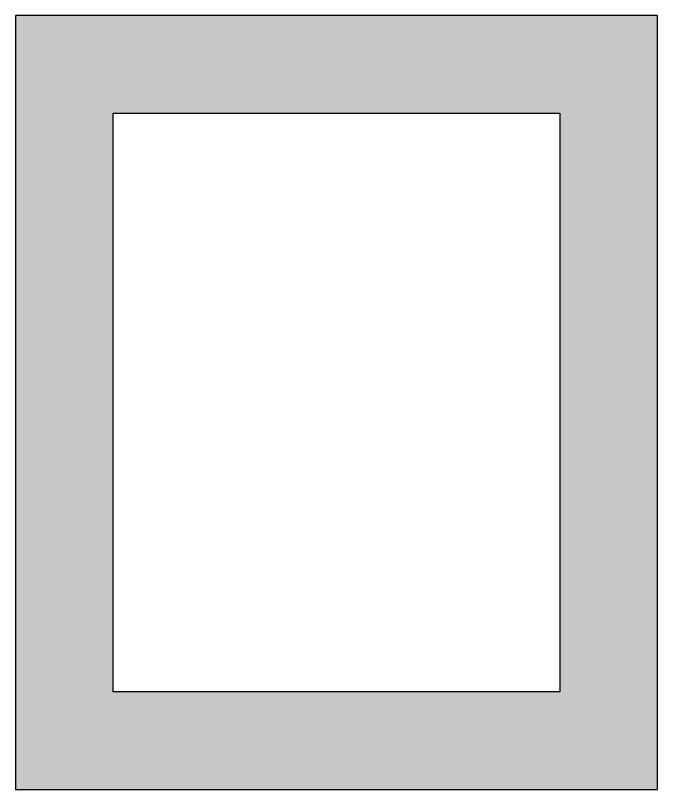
# Model space of a CAD drawing. Header units: millimetres. Extents: x 155927 to 295199, y -4084 to 97293.
# Drawn here: x 187571 to 188031, y 26353 to 26908 of the extents above; entities that cross this region are included whole.
import ezdxf

# ---------------------------------------------------------------- set-up
doc = ezdxf.new("R2010")
doc.units = ezdxf.units.MM
doc.header["$MEASUREMENT"] = 0
doc.layers.add('A-WALL-PATT', color=7, linetype='CONTINUOUS', lineweight=9)
doc.layers.add('I-WALL', color=7, linetype='CONTINUOUS', lineweight=9)

msp = doc.modelspace()

# ---------------------------------------------------------------- hatches: boundary and pattern name
at = {"layer": 'A-WALL-PATT'}
for points in [[(187961.08, 26837.61), (188031.08, 26837.61), (188031.08, 26907.61), (187570.58, 26907.61), (187570.58, 26837.61), (187753.87, 26837.61)], [(187640.58, 26352.56), (187640.58, 26837.61), (187570.58, 26837.61), (187570.58, 26352.56)], [(188031.08, 26422.56), (188031.08, 26837.61), (187961.08, 26837.61), (187961.08, 26422.56)], [(187640.58, 26352.56), (188031.08, 26352.56), (188031.08, 26422.56), (187640.58, 26422.56)]]:
    msp.add_hatch(color=256, dxfattribs=at).paths.add_polyline_path(points, flags=0)

# ---------------------------------------------------------------- linework, layer by layer
at = {"layer": 'I-WALL', "lineweight": 30}
for p, q in [((188031.08, 26907.61), (187570.58, 26907.61)), ((187570.58, 26907.61), (187570.58, 26837.61)), ((188031.08, 26837.61), (188031.08, 26907.61)), ((187570.58, 26837.61), (187570.58, 26352.56)), ((187640.58, 26837.61), (187961.08, 26837.61)), ((187640.58, 26422.56), (187640.58, 26837.61)), ((187961.08, 26837.61), (187961.08, 26422.56)), ((188031.08, 26422.56), (188031.08, 26837.61)), ((187961.08, 26422.56), (187640.58, 26422.56)), ((188031.08, 26352.56), (188031.08, 26422.56)), ((187570.58, 26352.56), (187640.58, 26352.56)), ((187640.58, 26352.56), (188031.08, 26352.56))]:
    msp.add_line(p, q, dxfattribs=at)

doc.saveas('drawing.dxf')
